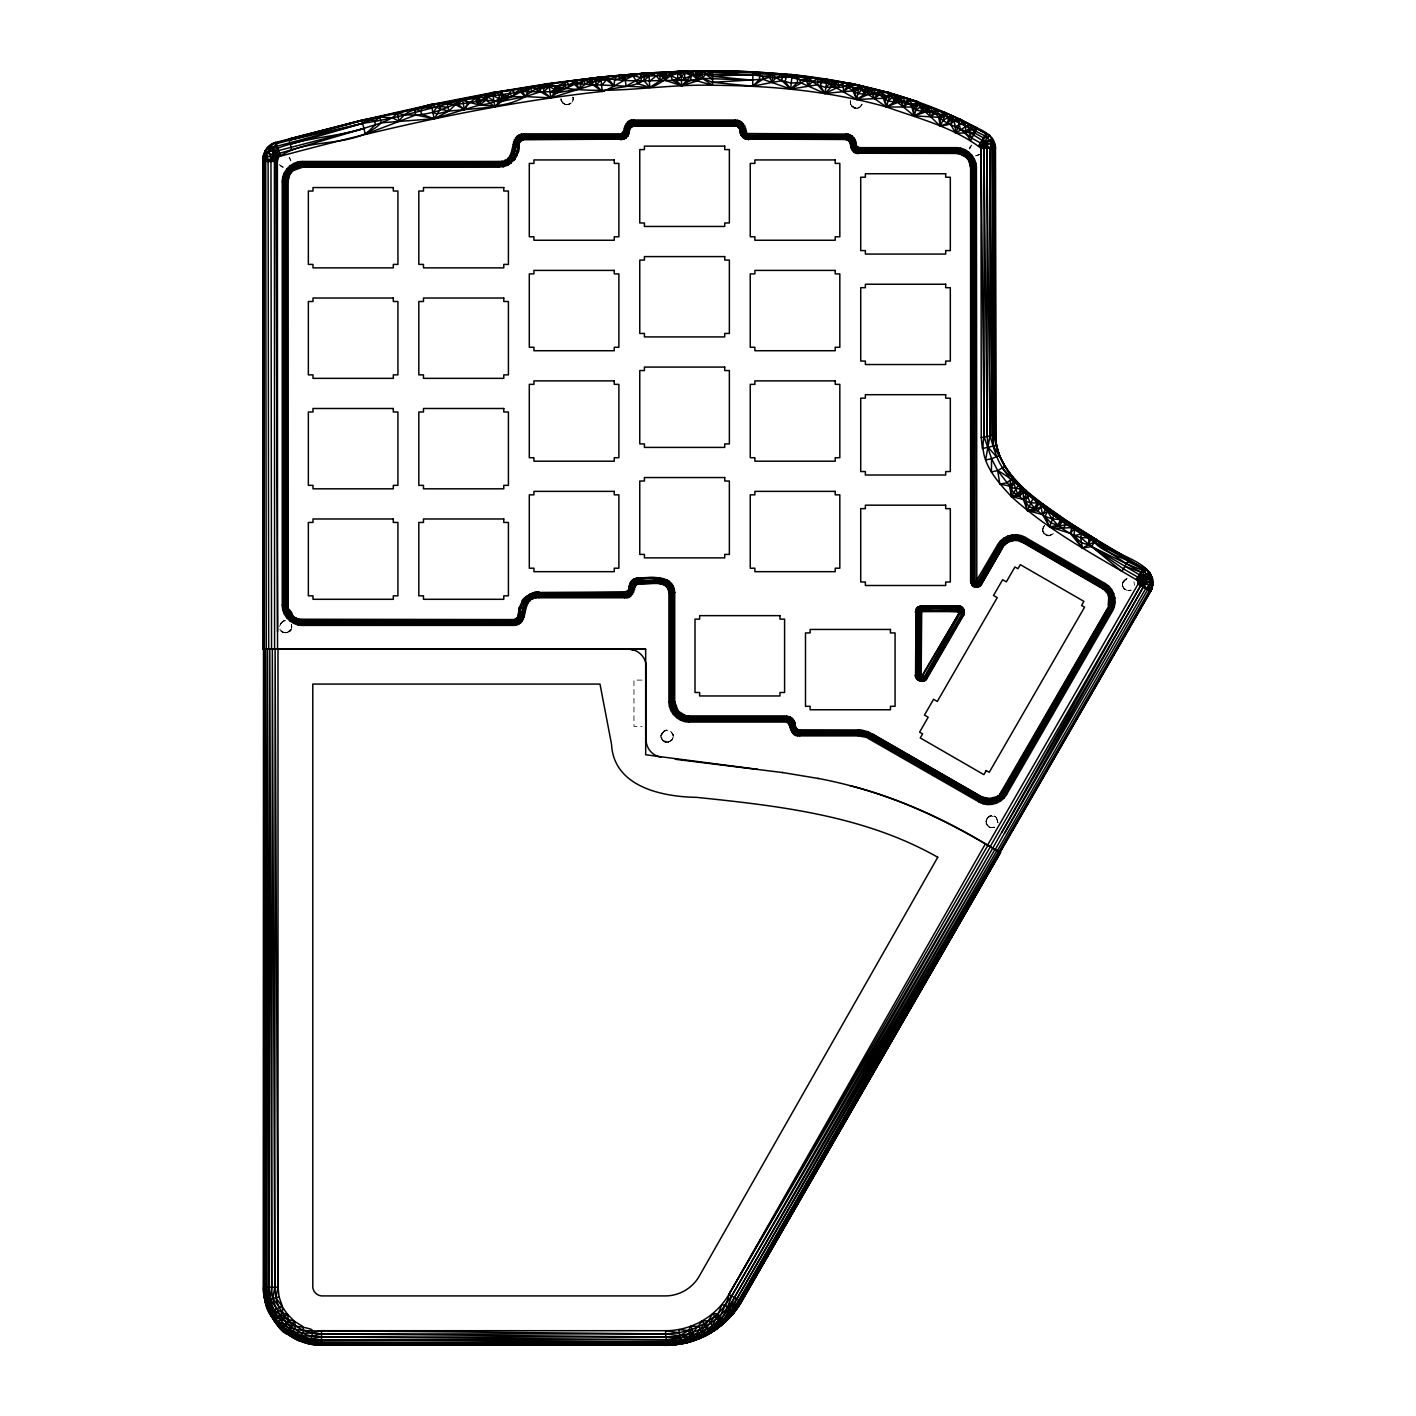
<?xml version="1.0" encoding="UTF-8"?>
<svg xmlns="http://www.w3.org/2000/svg" width="1416" height="1416" viewBox="0 0 1416 1416"><rect width="100%" height="100%" fill="white"/><g stroke="black" fill="none" stroke-linecap="round" stroke-linejoin="round"><path stroke-width="0.75" stroke-dasharray="5 3.75" d="M673.184 735.559L670.688 731.24C678.583 736.692 666.777 747.471 661.962 739.435C656.493 731.47 671.166 728.249 670.741 731.275M850.644 104.519L850.379 100.961L851.459 105.988L856.167 108.395L860.043 107.138L862.149 104.111L857.636 108.253M986.863 825.015L990.421 827.652L994.652 827.263L989.943 827.493L986.279 823.793L986.81 818.59L990.669 815.811L996.422 817.545L997.961 823.156M1042.636 529.92L1044.442 525.46L1042.672 529.071L1043.362 532.699L1048.424 535.885L1053.38 533.744L1050.035 535.761M1122.446 584.755C1121.755 580.454 1132.765 573.462 1122.676 582.932C1121.047 587.675 1126.57 592.454 1131.03 590.207L1126.888 590.507L1124.074 588.773M661.024 736.302L664.069 730.904M850.22 102.43L850.467 100.607M985.925 821.882L987.766 817.404M280.014 628.987C278.917 633.341 294.953 635.324 291.342 624.474L291.661 625.518M561.356 100.855L560.948 98.766C560.789 107.297 575.073 105.775 573.002 97.403M564.966 104.377L565.816 104.625L562.577 102.784C566.453 107.439 574.719 103.032 572.967 97.191L573.108 98.023M668.44 742.143L672.547 738.975L673.043 734.745M998.05 822.643L996.422 817.545L997.997 820.519M279.607 626.421L281.412 622.438L285.182 620.704C281.819 619.358 278.421 628.421 280.226 624.084M661.042 735.842L661.661 733.488M985.943 821.422L986.563 819.067M1042.654 529.46L1043.273 527.106M1122.446 584.277L1123.065 581.941M291.767 627.447C291.377 634.315 280.545 634.545 279.695 627.872M566.719 104.731L570.772 103.474L573.108 99.315M661.962 739.435C664.67 744.214 672.848 742.48 673.184 736.869M1134.605 585.304L1133.95 581.834M291.731 627.66L291.767 626.155M969.482 149.052L971.695 145.034L969.588 148.432L970.066 147.069M287.006 632.722L291.519 628.58M861.831 104.908L858.963 107.811L856.167 108.395L851.175 105.563M1043.167 527.318L1044.477 525.442M1122.976 582.153L1124.286 580.259M280.138 624.297L283.448 621.111M969.96 147.282L971.252 145.423M661.555 733.7L664.865 730.514M986.456 819.28L988.97 816.483M1053.486 533.62L1048.583 535.903L1043.574 533.053M1124.251 580.295L1125.49 579.356M987.731 817.421L989.766 816.094M975.376 155.866L979.27 154.574L975.235 155.866M979.253 154.592L976.845 155.725M1125.136 579.569L1126.286 578.967M663.715 731.134L666.6 730.107M988.616 816.696L990.669 815.811M994.758 827.21L990.368 827.634L987.554 825.9L988.97 827.05M1131.172 590.136L1128.216 590.72M283.235 621.199L285.448 620.686M664.67 730.603L666.883 730.09M1126.074 579.055L1127.136 578.702M989.572 816.182L991.501 815.687M857.76 108.236L854.237 108.041M287.129 632.704L282.97 632.226L280.333 629.66M1050.176 535.726L1044.265 533.938L1045.681 535.089M668.564 742.108L662.653 740.32L664.069 741.471M990.616 815.828L991.766 815.669M642.067 680.105L633.961 680.105L633.961 726.496L642.067 726.496M566.736 104.731L564.311 104.094M285.395 632.864L282.97 632.226M283.324 167.194C277.642 164.486 282.173 166.345 282.474 166.964M1046.654 535.531L1047.504 535.779L1045.999 535.248M1127.313 590.596L1123.384 587.888M989.943 827.493L990.793 827.74L989.288 827.21M665.042 741.913L665.892 742.161L664.405 741.63M853.6 107.758L856.007 108.395L851.848 106.448L853.282 107.581M281.837 166.681L282.952 167.106L280.085 165.371M994.138 816.041L996.528 817.651M994.28 816.094L995.625 816.855M282.651 632.049L281.218 630.917L282.12 631.713M563.993 103.917L561.886 101.899M852.733 107.244L850.326 103.403M563.462 103.58L561.037 99.74M1045.15 534.735L1042.742 530.894M988.439 826.696L986.032 822.855L986.332 823.97M663.538 741.117L661.13 737.276L661.449 738.391M280.297 165.583L279.394 164.486M671.75 732.214L673.096 734.939M1124.286 589.003L1122.534 585.658L1122.782 586.649M289.678 157.919L289.183 157.264C293.838 167.548 287.483 152.521 290.528 159.973M1043.043 532.009L1042.725 530.823"/><path stroke-width="1.5" d="M277.571 649.112L263.429 649.13L263.057 159.229L265.093 151.016L270.828 144.715L275.925 142.397L361.823 120.254L430.924 104.589L522.982 91.562L554.877 91.81L562.648 87.898C612.562 95.102 662.369 83.863 712.549 85.296C771.083 85.544 829.935 91.067 886.451 106.961C917.94 118.218 954.809 127.688 980.987 148.308L984.173 437.013C978.173 460.253 996.775 480.909 1011.467 496.662C1048.477 530.504 1093.17 554.222 1136.074 579.587C1137.862 580.224 1139.137 582.365 1138.075 584.118L987.501 845.281M995.395 148.308L995.2 145.211L995.395 434.889L996.457 445.279L982.368 448.589L981.235 437.579L980.987 148.308L995.483 148.308L993.997 142.219L989.395 135.582L960.845 119.67L956.561 118.59L950.561 124.166L940.348 126.201L930.542 116.643L929.48 112.289L924.117 108.005L918.046 105.227L902.027 102.572L889.567 96.093L872.769 94.288C850.538 84.128 824.696 83.65 800.536 79.915L792.075 74.995C647.165 60.162 502.822 88.624 362.054 120.572L276.368 143.742L273.323 143.335L275.943 142.485L271.022 145.016L263.907 161.424L263.429 649.13L263.057 159.229C263.075 151.565 268.509 144.379 275.925 142.397L280.527 156.149C386.232 127.812 493.317 103.279 602.278 91.456C617.411 85.703 637.182 88.766 649.059 76.11C658.546 75.066 668.6 77.438 677.485 73.243C715.186 68.534 753.701 71.809 791.509 74.57C855.884 81.243 920.064 97.173 977.27 128.077C985.766 131.67 995.749 137.812 995.483 148.308L996.103 445.385L999.13 455.686L1004.67 466.537L1023.325 492.308L1042.902 504.273L1091.382 537.832L1129.154 558.984L1121.95 571.462L1080.673 537.602C1067.027 533.443 1053.486 524.327 1047.592 510.875C1030.299 498.414 1017.042 480.856 997.678 470.643L991.625 458.731L984.173 437.013L983.978 148.308L986.439 145.158L994.333 142.096M264.65 1298.72L263.5 1287.197L263.748 649.271L263.872 1287.197C262.456 1318.243 290.669 1345.837 321.485 1345.2L666.122 1345.2C696.601 1345.288 726.373 1328.208 741.471 1301.658L1000.493 852.52L741.471 1301.658C730.479 1320.42 712.496 1334.792 691.769 1341.324C684.99 1344.828 642.51 1346.935 680.476 1343.961C702.318 1340.209 722.496 1327.925 735.683 1310.119C719.452 1331.801 692.973 1345.112 665.892 1345.2C669.06 1346.758 663.821 1333.129 666.122 1330.704C691.574 1330.651 716.142 1316.455 728.921 1294.419L990.403 846.75L731.7 1296.029C721.877 1307.039 720.231 1322.562 708.92 1332.279C697.061 1342.156 680.972 1344.014 666.122 1344.828L321.485 1345.2C290.669 1344.846 262.845 1318.544 263.5 1287.197L263.5 649.271M264.491 649.271L263.872 1287.197C259.216 1296.1 286.669 1355.696 295.537 1326.049L294.369 1321.216L287.483 1314.313L275.943 1297.605L274.775 1287.197L272.35 649.271L271.713 1287.197C271.217 1313.942 294.776 1337.447 321.485 1336.987L666.122 1339.731C695.628 1344.474 724.125 1324.615 738.727 1300.083L998.51 851.37L740.232 1300.95C732.798 1316.579 719.346 1328.987 703.717 1336.244M981.235 437.579L995.483 434.871C996.563 475.882 1037.609 499.919 1066.974 521.123L1074.832 528.133L1073.93 535.673L1082.408 548.063L1091.63 546.594L1096.002 539.354L1067.735 521.619L1062.973 519.778L1057.947 525.301L1050.76 522.858C1042.742 512.557 1027.804 507.618 1027.29 492.379L1023.325 492.308L1023.343 499.37L1027.414 510.61L1035.521 509.282L1040.937 506.804L1042.601 514.574L1049.592 526.911L1070.23 533.319L1082.408 548.063L1088.568 544.753L1089.116 537.053L1096.002 539.354L1129.154 558.984M712.549 85.296L702.336 78.34L702.088 71.809L712.549 70.8L712.549 85.296L697.221 80.907L700.424 73.26L702.088 71.809L712.549 76.411L758.197 73.809L772.87 74.375L775.826 77.791L781.986 80.712L791.243 83.048L800.235 82.553L824.891 93.491L836.803 87.845L842.927 82.659L848.45 84.358L848.591 87.633L852.892 90.943L858.043 93.58L868.309 94.412L886.451 106.961L897.779 102.465L898.558 99.916L903.744 97.828L931.374 107.634L935.994 110.147L935.587 113.422C944.224 126.254 964.261 125.387 970.403 140.857L977.27 128.077L943.888 111.953L935.994 110.147L933.516 112.731L922.382 111.351L917.196 101.545L908.63 100.076L902.027 102.572L888.115 101.156L879.478 94.748L879.513 91.474L874.327 89.491L858.592 85.048L827.103 79.526L796.394 76.889L772.623 77.685L753.17 74.942L712.549 72.216L705.664 74.252L691.751 74.924L680.937 72.358L648.882 73.296L626.102 86.181L576.79 83.898L549.231 86.677L540.115 89.137L530.327 87.668L491.848 92.695L548.134 83.615L599.924 77.119L647.82 72.995L680.777 71.349L753.011 71.738L762.941 76.623C789.42 70.924 816.625 78.836 842.927 82.659C855.53 82.57 866.521 88.376 877.177 94.288L879.513 91.474L888.841 92.571L917.196 101.545L933.516 112.731L944.861 115.847L984.722 135.741L989.766 140.255L994.067 148.308L995.129 434.942L996.103 445.385L994.085 435.137L992.28 148.308L991.342 143.246L985.465 143.281L980.332 146.485L980.421 142.857L986.368 133.016M277.554 649.201L277.377 161.406L279.571 153.317L276.916 150.999L269.412 150.255L267.96 152.45L274.421 160.964L274.58 649.112M995.395 434.889L996.457 445.279L999.448 455.545L991.625 458.731L991.395 471.917L997.678 470.643L1004.988 466.342L1018.192 485.157L1062.973 519.778L1096.002 539.354L1066.974 521.123M698.778 75.756L702.212 74.393L696.814 71.703L696.991 74.641L702.336 78.34L712.549 82.305L762.781 79.278L790.641 89.066L797.243 82.694L797.633 79.19L796.394 76.889L791.491 74.57L782.287 74.871L781.986 80.712L790.641 89.066L817.563 84.801L825.847 87.527L834.095 86.642L856.751 99.474L883.336 98.27L890.345 93.368L917.196 101.545M271.536 649.112L270.969 161.424L272.668 154.804L272.598 147.37L362.726 123.334C413.242 116.112 461.014 97.155 511.424 89.934L515.212 93.031L520.769 88.553L527.814 91.421L530.327 87.668L548.134 83.615L558.311 88.27L562.648 87.898L566.205 81.739L599.924 77.119C631.766 84.199 664.865 78.623 697.221 80.907L702.336 78.34L705.664 74.252L712.549 71.154L753.312 72.11L758.197 73.809L759.702 76.039L759.507 79.562L752.639 86.234L712.549 82.305M745.754 130.467L739.966 130.467L740.816 134.715L743.241 137.741L747.4 133.547L848.113 134.095L852.308 136.113L855.193 139.742L856.521 146.007L859.123 147.653L859.123 153.441C848.68 154.609 853.706 140.644 845.795 139.494L746.02 139.069C748.161 132.272 744.745 120.13 735.311 120.024L634.12 120.024C623.907 118.572 626.598 131.051 620.792 133.847L523.655 133.847C506.716 134.856 518.486 162.982 498.715 161.459L302.546 161.459C291.696 161.336 282.12 170.893 282.244 181.761L282.244 605.092C282.12 615.96 291.696 625.518 302.546 625.394L514.079 625.394C531.018 624.385 519.247 596.26 539.018 597.782L624.562 597.782C634.757 599.251 632.067 586.755 637.89 583.976C646.74 585.64 667.308 578.029 668.918 592.667L668.918 701.77C668.795 712.62 678.352 722.178 689.203 722.054L786.5 722.054C792.323 724.85 789.632 737.329 799.828 735.878L858.273 735.878L866.203 737.276L978.898 801.899C988.226 807.439 1001.307 803.934 1006.617 794.465L1112.427 611.128C1117.967 601.782 1114.463 588.72 1104.993 583.41L1025.308 537.407C1015.962 531.885 1002.9 535.39 997.572 544.841L975.182 582.843L974.473 585.799L975.571 587.268L979.536 586.401L981.43 584.436L1002.599 547.744L997.572 544.841M674.565 701.77C674.459 709.575 681.432 716.62 689.203 716.266L786.5 716.266L789.137 716.832L787.756 722.355C795.173 711.009 792.871 728.408 798.766 730.09L797.509 735.612M859.123 147.653L956.101 147.653C966.969 147.529 976.527 157.088 976.403 167.955L976.81 583.268L974.969 586.861L972.013 585.321L973.889 581.534L973.889 167.955C973.996 158.433 965.623 150.061 956.101 150.167L859.123 150.167C850.857 149.494 855.724 135.476 845.795 136.361L748.657 136.361C740.373 135.688 745.259 121.67 735.311 122.555L634.12 122.555C624.19 121.67 629.058 135.688 620.792 136.361L523.655 136.361C508.964 139.228 520.115 166.256 498.715 163.973L302.546 163.973C293.041 163.867 284.651 172.239 284.775 181.761L284.775 605.092C284.651 614.615 293.041 622.987 302.546 622.881L514.079 622.881C528.77 620.013 517.619 592.968 539.018 595.269L624.562 595.269C632.545 595.676 631.288 586.684 634.704 582.489C645.643 580.808 669.68 575.71 671.432 592.667L671.432 701.77C671.326 711.275 679.698 719.647 689.203 719.54L786.5 719.54C794.783 720.213 789.898 734.231 799.828 733.346L858.273 733.346L867.052 734.904L980.155 799.721C988.333 804.571 999.785 801.509 1004.44 793.208L1110.25 609.871C1115.1 601.694 1112.02 590.242 1103.737 585.587L1024.034 539.602C1015.856 534.752 1004.404 537.815 999.749 546.116L978.58 582.79L978.297 587.003L974.243 586.914L971.181 583.303L971.181 167.955C971.27 159.884 964.172 152.786 956.101 152.875L859.123 152.875C849.016 153.884 854.149 139.759 845.795 139.069L748.657 139.069C738.55 140.078 743.665 125.953 735.311 125.263L634.12 125.263C625.784 125.953 630.899 140.078 620.792 139.069L522.486 139.193L518.946 142.025L517.937 151.353L514.132 159.265L507.264 164.734L498.715 166.681L302.546 166.681C294.493 166.592 287.377 173.69 287.483 181.761L287.483 605.092C287.377 613.163 294.493 620.261 302.546 620.173L514.079 620.173L518.769 617.217L519.796 607.889L523.601 599.977L530.451 594.508L534.629 593.038L624.562 592.561C631.731 592.437 628.261 583.091 633.111 580.295C645.82 576.79 672.6 573.445 674.14 592.667L674.14 701.77C674.051 709.823 681.149 716.921 689.203 716.832L786.5 716.832C796.606 715.823 791.491 729.948 799.828 730.638L858.273 730.638L867.99 732.355L981.5 797.367C988.439 801.491 998.138 798.889 1002.086 791.845L1107.896 608.526C1112.003 601.588 1109.401 591.888 1102.374 587.923L1022.688 541.939C1015.75 537.832 1006.05 540.434 1002.103 547.461L979.536 586.401L975.571 587.268L973.04 586.259L970.757 581.534L970.757 167.955C970.827 160.203 963.96 153.052 956.101 153.441L857.193 153.229L857.866 147.37L853.706 151.547M753.011 71.738L752.639 86.234L772.269 82.393L775.826 77.791L782.287 74.871L800.536 79.915L809.669 78.092L812.147 81.632L817.563 84.801L824.891 93.491L843.6 91.633L842.927 82.659M998.793 851.777L1149.403 590.649C1155.845 560.683 1107.578 559.055 1094.356 542.098L1065.965 524.292L1047.592 510.875L1042.601 514.574L1027.414 510.61L1025.255 501.016C1016.299 496.237 1014.741 486.803 1013.095 477.829C998.156 468.714 995.023 451.226 989.961 435.916L986.881 146.733L985.465 143.281L981.996 140.255L968.756 132.024L960.402 129.387L958.207 119.44L960.845 119.67L965.199 122.785L965.818 131.599L965.128 132.945L955.605 133.246L950.561 124.166L953.233 116.926L960.845 119.67L963.393 121.953L955.322 126.927L955.605 133.246L968.792 124.466L968.756 132.024L971.818 138.219L980.421 142.857L989.766 140.255L993.997 142.219L993.377 446.129L999.13 455.686M745.489 128.148C739.825 132.768 739.931 125.865 735.311 125.688L634.12 125.688L629.819 128.396L627.589 136.361L629.483 130.467L623.677 130.467M627.536 591.074L628.863 589.41C629.253 584.808 630.545 579.374 635.961 578.383C648.457 577.48 673.839 573.462 674.706 592.667L674.706 701.77C674.547 709.575 681.468 716.284 689.203 716.408L786.5 716.408L791.916 718.16M963.553 615.358L958.03 611.588L958.03 605.783C962.827 605.623 965.889 611.323 963.553 615.358L927.144 678.14C924.524 683.893 915.002 681.255 915.373 675.025L922.17 675.432L959.871 611.836L958.03 610.296L920.241 611.075L919.869 675.025L921.869 676.901L959.871 611.836M277.377 161.406L263.057 161.424L263.553 155.034L277.571 158.787L270.969 161.424M817.563 84.801L818.076 78.977L826.218 79.031L838.945 85.509L837.706 81.562L834.537 84.146L834.095 86.642L831.918 83.526L835.635 82.995L830.183 83.119L825.847 87.527M922.347 681.379L921.94 675.574L923.834 681.061L918.276 680.211L915.55 676.529L915.993 609.393L917.763 607.181L921.745 605.783L959.499 605.96L963.145 608.349L964.402 612.544L963.429 615.287L963.889 609.641L960.898 606.473L958.03 605.924M1000.015 852.485L1150.642 591.357L1152.748 585.392L1152.394 578.294L1149.332 572.046L1144.252 567.604L1149.031 572.241L1152.04 578.383L1152.394 585.339L1150.553 591.322L999.696 852.308C952.826 823.953 903.355 799.102 850.007 785.632M1138.075 584.118L1150.642 591.357C1164.324 560.683 1106.781 555.107 1095.524 539.071M752.639 86.234L762.781 79.278L762.941 76.623M995.165 849.688L1143.969 585.711L1144.234 580.542L1141.349 575.87L1091.63 546.594L1123.437 568.878L1137.756 577.109L1146.783 573.993L1150.801 575.073M976.952 587.304L975.73 582.135L971.181 581.534M945.994 113.245L940.348 126.201L940.029 118.395L944.861 115.847L944.72 113.121L939.675 114.838L938.649 117.28L940.348 126.201L947.977 122.997L948.171 117.546L945.994 113.245L931.374 107.634L922.382 111.351L916.276 110.2L908.399 103.35L908.63 100.076L912.718 104.536L911.851 107.05L914.24 115.882L938.649 117.28L945.994 113.245L960.845 119.67L965.004 126.059M781.986 80.712L772.269 82.393L772.87 74.375L769.401 77.314L762.781 79.278M987.518 804.553C984.704 794.305 999.678 800.766 1001.59 791.562L1006.617 794.465M1016.228 540.54L1016.67 534.752M1082.408 548.063L1080.673 537.602L1081.842 531.46C1072.16 523.778 1060.372 531.124 1049.592 526.911L1045.114 516.415L1048.141 510.132L1042.424 503.919M790.641 89.066L792.075 74.995L786.96 75.172L785.084 81.473L790.641 89.066L809.669 78.092L808.642 86.075L806.359 80.889M921.745 605.783L921.161 675.025L915.851 677.025L920.135 681.043L925.197 680.388L927.144 678.14M974.403 159.141L969.163 161.654L970.597 167.955L970.597 581.534L976.403 581.534L976.633 584.932L978.509 586.631L981.306 584.365L1002.475 547.673C1006.546 541.054 1015.644 538.204 1022.476 542.31L1102.091 588.437C1115.56 592.72 1102.445 608.314 1112.427 611.128M522.982 91.562L530.327 87.668L548.824 83.88L562.648 87.898L550.842 97.881L540.523 91.757L525.513 96.589L520.398 92.04L520.769 88.553L525.513 96.589L550.842 97.881L592.915 84.889L602.278 91.456C619.695 85.863 637.058 66.393 656.298 75.898L660.245 80.73L649.785 87.403L626.102 86.181L624.651 75.508L648.386 73.721L656.298 75.898L659.661 72.889L665.626 80.447L681.769 85.827L697.221 80.907M625.589 80.305L616.774 76.075L609.11 79.739L601.092 80.216L598.525 78.163L599.924 77.119L591.994 79.137L579.055 89.013L574.418 84.252L574.772 80.8L600.419 77.845L606.455 79.88L613.96 85.739L614.65 79.845L616.774 76.075L647.82 72.995L646.616 73.951L649.059 76.11L649.785 87.403C665.308 83.969 677.999 62.693 695.256 74.729L697.203 79.402L702.336 78.34L752.923 80.216L712.549 76.411M523.655 139.494L519.336 142.202L518.504 151.477L514.574 159.619L507.512 165.247L503.229 166.752L302.546 167.106C294.723 167.017 287.802 173.885 288.05 181.761L282.244 181.761M518.858 146.963L518.362 151.441L514.468 159.53M515.495 137.777L520.026 141.388L518.999 144.273L513.212 144.273M287.908 605.092C287.82 612.933 294.723 619.836 302.546 619.748L514.079 619.748L518.256 616.969L519.23 607.765L523.141 599.623L530.204 593.994L534.505 592.49L624.562 591.976L627.447 590.968L631.058 595.499M634.987 586.861L629.2 586.861L631.094 581.445M273.376 143.317L267.589 147.494L265.429 151.176L266.651 155.813L265.695 161.424L266.261 649.112M800.235 82.553L800.536 79.915M277.005 161.406L263.057 159.229L263.907 155.123L264.456 159.442L263.146 161.424L265.429 151.176L273.465 143.653L361.823 120.254L397.383 113.386L430.924 104.589L439.031 103.58L455.527 104.607L486.095 100.129L498.963 101.81L525.513 96.589C526.079 93.598 551.302 79.756 546.523 84.73L557.249 91.261L556.736 92.837L554.559 93.013L549.974 91.898L558.311 88.27L557.975 85.792L566.205 81.739L569.621 85.013L574.772 80.8L581.25 83.987L579.055 89.013L556.736 92.837L554.877 91.81L555.054 86.093L546.523 84.73M1152.04 578.383L1148.287 576.383L1142.641 577.232L1137.26 580.312L1137.756 577.109M976.775 587.038L977.518 582.171L998.687 545.496C1003.678 536.629 1015.909 533.354 1024.653 538.54L1104.338 584.525C1113.206 589.499 1116.498 601.747 1111.312 610.491L1005.502 793.827C1000.528 802.677 988.28 805.97 979.536 800.783L866.645 736.055L858.273 734.585L799.828 734.585C789.703 735.789 793.526 722.514 786.5 720.762L689.203 720.762C679.043 720.886 670.087 711.929 670.21 701.77L670.21 592.667C668.883 577.091 647.413 583.728 637.89 582.684C630.863 584.419 634.687 597.694 624.562 596.49L539.018 596.49C518.805 594.455 529.726 622.031 514.079 624.102L302.546 624.102C292.386 624.226 283.43 615.27 283.536 605.092L283.536 181.761C283.43 171.584 292.386 162.628 302.546 162.751L498.715 162.751C518.929 164.787 507.99 137.193 523.655 135.139L620.792 135.139C627.819 133.387 623.996 120.112 634.12 121.316L735.311 121.316C745.453 120.112 741.612 133.387 748.657 135.139L845.795 135.139C855.919 133.918 852.096 147.211 859.123 148.946L956.101 148.946C966.278 148.822 975.235 157.778 975.111 167.955L975.111 581.534L973.04 586.259M620.792 133.847L620.792 139.635C625.323 139.635 629.483 135.529 629.341 130.945M629.341 586.861C630.793 572.276 651.449 580.064 660.21 578.312M824.891 93.491L827.103 79.526L831.351 86.907L824.891 93.491L820.342 85.686L822.254 79.473L826.218 79.031L822.254 79.473M917.763 607.181L921.745 605.924L916.701 608.508L915.515 612.172L916.754 608.19M1137.26 580.312L1146.889 569.48L1144.199 567.674L1136.074 579.587M263.057 161.424L263.411 159.282M831.918 83.526L831.351 86.907L836.803 87.845L843.759 86.677L848.45 84.358L858.592 85.048L864.91 94.111L856.751 99.474L852.892 90.943L853.423 88.341L848.45 84.358L843.6 91.633L852.892 90.943L859.778 85.668L888.841 92.571L906.24 102.784L908.63 100.076M862.291 736.214L863.282 730.656L858.273 730.072L798.801 729.948M579.055 89.013L576.79 83.898L583.622 80.358L592.631 82.252L599.835 77.137L647.731 72.995L644.404 74.252L644.032 80.73L649.785 87.403L637.802 83.703L632.846 75.455L614.65 79.845M527.814 91.421L525.513 96.589C505.193 107.775 483.281 108.678 462.501 99.633C443.527 111.103 419.632 118.448 397.383 113.386C388.515 122.307 375.311 124.183 363.947 128.449L279.571 153.317L278.881 156.769L273.571 153.512L272.509 150.485L276.368 143.742M277.996 649.271L277.996 1287.197L275.943 1297.605C280.403 1318.455 300.245 1334.067 321.485 1333.925L666.122 1336.987C693.822 1337.129 720.638 1321.624 734.355 1297.569L995.023 849.388L736.745 1298.932C726.78 1312.49 720.691 1329.889 703.876 1336.58C691.822 1341.306 679.202 1345.342 666.122 1344.828M1035.521 509.282L1038.353 504.255L1034.423 508.45L1028.936 506.68L1025.255 501.016L1028.264 495.759L1023.343 499.37L1011.467 496.662L1009.59 486.095L1010.882 479.617L1002.227 467.97M856.751 99.474L854.609 91.81L855.352 88.358L848.45 84.358L859.07 85.916L856.751 99.474L868.309 94.412L872.769 94.288L879.513 91.474L889.425 93.527L892.505 97.173L894.558 102.005L886.451 106.961L883.336 98.27L884.044 95.704L879.513 91.474L885.885 95.81L884.947 99.209L886.451 106.961L911.851 107.05L917.922 102.607L914.24 115.882L897.779 102.465L896.169 98.571L899.319 96.288L903.408 106.855L908.399 103.35M918.046 680.229L921.533 675.574L920.135 681.043M298.033 624.881L299.325 619.235L514.079 619.589L514.079 625.394M737.648 120.289L736.355 125.953L634.12 125.829L634.12 120.024M662.157 584.188L663.431 578.525M684.689 721.558L685.981 715.894L689.203 716.266L689.203 722.054M846.856 139.618L848.113 134.095M965.146 156.61L959.34 153.813L960.632 148.167M554.877 91.81L550.842 97.881L543.673 91.792L543.974 85.261L548.134 83.615L543.673 86.075L539.443 86.04L540.523 91.757L535.372 89.243M858.043 93.58L862.397 89.385L867.495 89.509L868.928 91.828L868.309 94.412L866.38 90.606L869.53 88.164L874.504 98.501L879.478 94.748M994.846 145.264L994.067 148.308L992.05 145.777L989.873 148.308L989.961 435.916L985.607 459.935L991.625 458.731M1146.818 569.905L1128.481 560.134L1095.825 539.673L1149.226 571.922L1137.898 580.967L1138.446 582.489L1144.482 582.348L1149.58 584.896L1148.925 587.481L997.253 850.892M525.513 96.589L502.945 96.872L490.538 103.457L479.263 105.138L464.43 109.528L455.527 104.607L448.801 111.085L440.323 109.05L430.8 104.625L491.989 92.677L497.105 92.624L499.352 94.854L498.963 101.81L494.98 106.873L448.801 111.085L437.243 113.846L432.96 112.802L439.031 103.58L440.323 109.05L434.199 118.714L381.24 122.82C354.124 149.494 309.98 136.095 279.518 156.433M696.991 74.641L697.203 79.402C690.813 72.393 681.202 69.614 672.122 72.552L670.6 75.632L672.706 80.429L681.769 85.827L690.247 80.358L691.751 74.924L689.804 71.951M1151.845 588.79L1152.482 578.631L1146.925 569.515M886.451 106.961L889.567 96.093L888.841 92.571L874.327 89.491L868.928 91.828M1074.337 528.911L1070.23 533.319L1072.408 525.955L1065.965 524.292L1059.646 526.416L1049.592 526.911L1054.566 513.583L1032.99 498.503L1013.36 477.617C1005.519 468.112 998.9 457.368 996.422 445.155M991.342 143.246L989.873 148.308L992.333 435.473L993.377 446.129M263.358 155.972L265.96 149.583L270.899 144.662M672.122 72.552L667.042 75.668L665.626 80.447L664.989 72.765L680.777 71.349L681.769 85.827L691.751 74.924L681.468 80.5L670.6 75.632M962.119 607.287L958.296 611.641L960.154 606.313M1021.131 535.602L1019.432 541.142L1022.405 542.434L1025.308 537.407M983.058 803.722L984.775 798.182L987.961 798.783M511.424 89.934L507.689 96.27L501.866 99.934L492.998 95.739L484.75 94.5L486.095 100.129L494.98 106.873L501.335 101.527L502.945 96.872L501.901 91.704C487.918 93.385 472.059 96.04 464.43 109.528L434.199 118.714L415.755 114.997L365.363 134.308L361.823 120.254L288.811 138.945L291.784 150.061M916.276 110.2L920.772 106.448L925.285 107.014L926.365 109.492L925.409 111.97L914.24 115.882L913.338 108.094L914.506 104.749M625.96 123.953L630.492 127.582L629.607 129.44L623.943 128.148M557.249 91.261L558.311 88.27M1090.532 539.231L1089.116 537.053L1081.612 533.956L1073.93 535.673L1081.505 542.788L1088.568 544.753L1091.382 537.832L1094.356 542.098L1126.393 563.763L1141.084 572.241L1144.907 571.993L1143.455 568.772L1127.596 561.674M268.686 649.112L268.102 161.424L271.766 157.105L277.872 157.831L265.093 151.016L271.022 145.016M866.203 737.276L868.185 731.824L863.3 730.514L858.273 730.214L858.273 735.878M951.463 119.28L947.977 122.997L950.826 115.669L942.755 120.679M1042.902 504.273L1037.716 510.964L1027.414 510.61L1032.99 498.503M1065.965 524.292L1062.973 519.778L1060.655 518.858L1057.947 525.301L1049.592 526.911M959.552 123.758L955.605 133.246M1000.493 852.52L999.643 852.025L740.232 1300.95C725.24 1326.615 696.017 1344.775 666.122 1343.766L321.485 1343.766C294.457 1344.226 272.031 1323.517 264.615 1298.525C268.474 1317.199 281.731 1333.323 299.289 1340.775L303.608 1330.367L302.617 1326.385L294.369 1321.216L277.819 1316.384L272.102 1310.986L266.35 1299.782L264.934 1287.197L263.907 161.424M866.38 90.606L864.91 94.111L863.99 89.863L867.495 89.509M940.029 118.395L941.41 115.138M1059.646 526.416L1062.053 521.159L1054.566 513.583L1045.344 509.495L1042.601 514.574M1150.553 591.322L1151.934 588.56L999.696 852.308M896.169 98.571L894.558 102.005L893.974 97.722L897.302 97.527L898.558 99.916M620.792 135.139L621.429 133.759L623.429 139.069L522.61 139.759L521.318 134.095M637.89 582.684L637.253 584.047L635.253 578.737L637.89 578.312M293.749 623.394L296.263 618.155M739.842 121.068L737.329 126.289L739.506 128.449L741.86 136.361M846.821 139.759L847.812 140.096L850.326 134.874M663.98 584.826L666.511 579.604L669.166 581.445L673.149 586.436L674.565 592.667M680.406 720.054L682.919 714.832L685.981 715.894M962.402 154.893L964.915 149.654M795.296 734.833L797.827 729.612L796.199 728.32L791.668 731.948M1042.672 504.556L1037.096 502.999L1034.423 508.45L1027.414 510.61M1025.219 489.706L1019.697 496.113L1011.467 496.662L1018.192 485.157M477.688 97.509L479.263 105.138L480.962 100.589L477.688 97.509L475.865 101.085L479.263 105.138L486.095 100.129L488.095 96.996L487.6 95.12L492.502 92.96L494.98 106.873M920.701 676.582L921.303 675.414L919.975 675.627M695.256 74.729L696.814 71.703L699.575 74.234M914.24 115.882L922.382 111.351L924.117 108.005L927.285 105.881L944.72 113.121L935.994 110.147L929.48 112.289L927.285 105.881M464.43 109.528L468.289 102.324L462.501 99.633L458.111 104.306L464.43 109.528L462.501 99.633M447.385 104.094L448.801 111.085L434.199 118.714L421.508 114.236L420.764 110.784L422.835 107.368L430.924 104.589L427.526 106.041L431.862 107.651C419.773 107.581 405.719 109.74 399.17 121.227L392.321 117.811L379.86 117.156L361.823 120.254L371.01 119.121L374.691 121.227L375.506 124.679L365.363 134.308M747.365 134.927L748.02 133.759L748.657 135.139M857.83 148.733L858.485 147.583L859.123 148.946M787.792 720.974L787.137 722.142L786.5 720.762M715.133 1330.067L725.311 1321.96L717.629 1313.694L712.726 1313.729L701.504 1331.659L691.344 1339.961L680.972 1342.457L666.122 1343.766L321.485 1344.828L310.175 1344.085L299.449 1340.439L310.458 1342.669L666.122 1342.032C681.857 1346.067 696.123 1336.775 704 1323.765C714.956 1316.845 726.851 1308.154 728.921 1294.419L985.394 843.883C933.834 812.589 877.247 789.491 817.846 778.375M1004.528 833.458L1145.774 588.56L1148.925 587.481L1149.403 590.649L1152.394 585.339L1149.739 582.047L1144.234 580.542L1138.393 582.029L1151.12 574.914L1149.031 572.241M992.705 848.273L1140.677 585.605L1144.376 584.1L1152.748 585.392M990.085 846.768L1140.677 585.605L1143.969 585.711L1145.774 588.56L1149.58 584.896M741.152 1301.481L1000.28 852.397L741.471 1301.658L733.86 1312.189L741.152 1301.481L999.643 852.025L985.394 843.883M869.866 738.975L872.681 734.072L981.713 796.996L991.218 798.801L992.067 804.394M979.536 583.339L1000.705 546.665C1005.077 538.876 1015.821 535.991 1023.485 540.54L1103.188 586.543C1110.958 590.915 1113.843 601.641 1109.294 609.322L1003.484 792.659C999.112 800.429 988.386 803.315 980.704 798.766L867.442 733.877L858.273 732.249L799.828 732.249C790.34 732.638 795.721 718.284 786.5 718.443L689.203 718.443C680.282 718.549 672.423 710.69 672.529 701.77L672.529 592.667L671.308 587.321L667.892 583.038L660.21 580.348L635.873 580.666L632.616 583.038L629.89 591.587L624.562 594.154L539.018 594.154C516.398 592.578 527.726 618.155 514.079 621.783L302.546 621.783C293.625 621.889 285.767 614.013 285.873 605.092L285.873 181.761C285.767 172.841 293.625 164.964 302.546 165.07L498.715 165.07C521.336 166.663 509.99 141.069 523.655 137.458L620.792 137.458C630.014 137.618 624.633 123.263 634.12 123.652L735.311 123.652C744.798 123.263 739.435 137.618 748.657 137.458L845.795 137.458C855.282 137.069 849.919 151.423 859.123 151.264L956.101 151.264C965.039 151.158 972.898 159.017 972.792 167.955L972.792 581.534L975.518 584.826L979.536 583.339L980.049 585.675L973.889 581.534M978.898 801.899L981.784 796.872L984.775 798.182M1102.091 588.437L1104.993 583.41M987.908 845.317L728.921 1294.419L741.471 1301.658L725.665 1321.624L715.735 1329.659L692.849 1340.917L679.999 1344.05M1002.068 832.042L1143.314 587.127M746.197 134.325L746.851 133.21M856.662 148.131L857.317 147.016M788.305 722.691L788.96 721.576M704 1323.765L698.991 1326.42L690.92 1326.314L688.442 1330.562L679.804 1335.784L666.122 1333.925L321.485 1330.704C290.864 1332.031 260.969 1325.783 264.934 1287.197L265.801 649.271L266.668 1287.197C263.128 1316.703 293.342 1341.926 321.485 1342.032L666.122 1343.766M975.659 583.162L972.031 584.896L971.181 583.303L972.792 581.534M981.306 584.365L980.049 585.675M978.863 145.406L980.421 142.857L980.828 147.37L983.978 148.308L986.881 146.733L989.873 148.308L986.439 145.158L980.633 146.945L992.386 138.396M714.815 1316.19L702.495 1333.73L691.663 1340.987M1025.29 490.255L1020.883 489.104L1017.697 494.272L1011.467 496.662L1011.077 487.688L1014.635 482.803L1009.59 486.095L999.82 483.989L997.678 470.643L1011.077 487.688L1013.325 492.856L1017.697 494.272L1021.679 490.166L1018.352 494.892L1011.467 496.662M714.938 1329.766L708.779 1320.756L702.371 1320.969L690.158 1336.12L680.689 1340.757L666.122 1342.032L321.485 1339.731C303.484 1339.359 283.342 1336.244 273.27 1319.429M874.504 98.501L877.177 94.288M741.736 135.971L746.037 132.201L740.515 133.582L740.816 134.715L744.887 138.786L748.657 139.494L743.241 137.741M852.326 150.167L856.521 146.007L850.998 147.388L850.574 144.751L856.237 144.751M793.296 719.54L789.101 723.7L794.624 722.319L795.049 724.957C795.19 720.372 791.084 716.266 786.5 716.408M703.876 1336.58L698.991 1326.42L692.017 1329.358L689.344 1333.483L680.282 1338.492L666.122 1339.731L321.485 1339.731L310.794 1340.987L299.856 1339.447L289.484 1335.111L299.307 1340.775M581.25 83.987L583.622 80.358L599.924 77.119L596.154 78.57L595.835 85.066L602.278 91.456L600.809 77.402L616.774 76.075M704.619 1336.102C719.753 1328.226 732.869 1316.703 741.223 1301.693M1063.062 528.681L1067.735 521.619L1054.566 513.583M1023.343 499.37L1027.29 492.379L1025.538 489.989M959.234 610.739L958.49 611.818L963.429 609.057M272.509 150.485L275.5 151.76L278.102 157.459L272.668 154.804L276.916 150.999L363.947 128.449C332.53 138.007 297.696 137.777 267.96 152.45M903.408 106.855L906.24 102.784M965.818 131.599L971.411 126.059L977.27 128.077L971.411 126.059L968.756 132.024L965.128 132.945L971.818 138.219M999.767 794.27L1107.524 608.296M1045.344 509.495L1046.335 508.185L1040.937 506.804M980.332 146.485L989.642 135.317L971.411 126.059L974.615 133.016L983.465 137.812L987.518 137.706L985.642 134.219M925.409 111.97L930.542 116.643L933.516 112.731M808.642 86.075L812.147 81.632L818.076 78.977L826.661 82.323L824.838 79.526M289.891 620.969C296.882 617.588 289.271 604.721 282.757 609.623M738.214 126.838L741.825 122.307M852.308 136.113L848.68 140.644L847.812 140.096M965.234 156.503L968.756 152.078M665.644 585.87L669.255 581.339M676.547 717.629L680.176 713.098L677.875 710.797L673.343 714.425M294.369 1321.216L285.554 1332.261L289.271 1335.43M793.332 733.594L796.942 729.063M501.901 91.704L499.352 94.854L502.945 96.872M569.621 85.013L567.161 88.022L556.736 92.837M515.212 93.031L512.592 96.182L501.335 101.527L493.919 100.925L488.095 96.996L480.962 100.589L487.6 95.12M601.641 85.456L606.455 79.88L600.809 77.402L598.525 78.163M1009.59 486.095L1013.36 481.741L1013.095 477.829M1111.613 589.552L1106.816 592.808L1104.71 590.348L1108.639 586.1M663.591 77.225L659.891 75.809L661.591 74.57L665.272 75.703L660.245 80.73L659.661 72.889M1149.403 590.649L1151.597 588.437M290.262 144.361L362.726 123.334L366.036 119.971L361.823 120.254L372.178 119.617L379.86 117.156L381.24 122.82M539.018 597.782L539.018 591.976C532.947 590.737 512.999 602.703 525.955 605.977M280.492 1328.208L288.457 1320.243L287.483 1314.313L282.651 1313.163L276.633 1308.809L270.279 1298.897L268.952 1287.197L267.606 649.271L266.668 1287.197L268.031 1299.41L275.908 1317.659L292.369 1323.73M1142.641 577.232L1138.216 581.516L1143.597 578.79L1149.314 579.144L1152.571 581.87M637.802 83.703L641.324 80.411L640.563 74.641L647.82 72.995L644.192 75.03L640.563 74.641M595.835 85.066L601.092 80.216L597.587 78.323M543.673 91.792L549.231 86.677L548.824 83.88L566.205 81.739M888.115 101.156L892.505 97.173L897.302 97.527M648.882 73.296L649.059 76.11L641.147 77.774L632.846 75.455M978.58 582.79L976.81 583.268M1004.422 545.036L1006.9 542.894L1003.714 538.222M501.335 101.527L507.689 96.27L502.521 94.412M843.6 91.633L848.591 87.633M1013.36 477.617L1006.776 482.909L999.82 483.989M738.94 127.582L743.471 123.953M849.423 141.388L853.954 137.777M286.687 617.748L291.218 614.137M967.553 158.822L971.978 155.3M667.007 587.251L671.556 583.622M287.483 1314.313L276.439 1323.128C288.439 1333.483 306.67 1335.394 321.485 1330.704L666.122 1330.704L679.273 1332.775L692.017 1329.358M959.641 611.234L958.597 612.066L964.314 611.057M649.395 81.367L656.298 75.898M374.691 121.227L379.86 117.156M916.807 678.83L921.303 675.414M686.264 72.11L676.211 80.447L681.769 85.827M497.105 92.624L492.998 95.739L495.565 92.713L492.502 92.96M854.609 91.81L859.176 88.447M289.183 140.308L362.726 123.334L368.036 119.741M884.947 99.209L889.567 96.093M273.571 1319.216L282.651 1313.163L282.315 1306.083L279.094 1296.879L277.996 1287.197L275.111 649.271L274.775 1287.197L272.952 1298.277L279.394 1307.481M930.542 116.643L935.587 113.422M302.546 161.459L302.546 167.265L293.501 170.416L289.891 165.884M507.459 165.123L511.282 162.716M631.802 120.289L633.094 125.953L631.235 126.838L627.607 122.307M924.135 680.795L927.268 678.211L922.17 675.432L922.471 676.76M913.338 108.094L918.046 105.227M621.146 77.579L624.651 75.508M745.259 133.405L746.391 132.75M855.742 147.211L856.857 146.556M788.765 723.151L789.88 722.496M744.674 132.237L745.825 131.582L744.462 130.945M855.14 146.043L856.308 145.388L854.945 144.751M790.482 723.665L789.332 724.319L790.694 724.957M973.181 582.631L974.633 581.817M974.827 582.383L976.403 581.534L981.43 584.436M520.398 92.04L512.592 96.182L508.822 93.58M661.591 74.57L664.989 72.765L667.042 75.668M574.418 84.252L567.161 88.022L563.745 85.243M1018.352 494.892L1023.325 492.308M975.182 582.843L972.261 583.746L970.597 581.534M817.952 82.163L823.705 79.579L826.661 82.323M623.429 139.069L626.208 137.741L620.792 139.494M632.474 580.064L635.253 578.737M279.571 153.317L272.668 154.804M739.506 128.449L744.727 125.936M855.193 139.742L849.972 142.273L850.308 143.246L855.972 141.954M289.484 611.393L284.262 613.907M668.051 588.897L673.273 586.383M670.918 710.567L676.14 708.053L675.078 704.991L669.414 706.283M790.429 729.966L795.526 727.505L795.049 725.435M282.315 1306.083L269.571 1312.207C277.872 1328.739 297.714 1323.995 311.821 1329.606L312.387 1333.022L310.246 1343.731L321.485 1343.766M624.969 130.945L623.606 131.582L628.916 133.582M633.695 586.861L635.058 586.224L629.766 584.224M422.11 108.306L430.924 104.589L414.41 109.315L415.755 114.997M1088.568 544.753L1094.356 542.098L1128.481 560.134M267.181 148.503L274.669 146.22L277.695 147.724L276.492 154.84L278.315 157.247M949.817 118.413L953.233 116.926L955.322 126.927M980.934 584.135C978.244 587.003 972.562 586.879 971.783 582.295L971.872 167.955C971.96 159.512 964.544 152.078 956.101 152.185L859.123 152.185C849.317 152.893 854.698 138.556 845.795 138.379L748.657 138.379C738.851 139.087 744.214 124.75 735.311 124.573L634.12 124.573C625.217 124.75 630.598 139.087 620.792 138.379L522.327 138.52L518.327 141.724L517.265 151.193L513.583 158.822L506.963 164.114L498.715 165.991L302.546 165.991C294.121 165.902 286.687 173.318 286.793 181.761L286.793 605.092C286.687 613.535 294.121 620.951 302.546 620.863L514.079 620.863L519.406 617.518L520.469 608.048L524.132 600.402L530.752 595.127L534.788 593.711L624.562 593.251C632.032 593.322 629.023 583.994 633.518 580.861C645.785 577.781 671.857 574.029 673.45 592.667L673.45 701.77C673.343 710.195 680.777 717.629 689.203 717.523L786.5 717.523C796.305 716.815 790.942 731.152 799.828 731.329L858.273 731.329L867.743 733.01L981.164 797.969C988.421 802.27 998.563 799.544 1002.687 792.199L1108.498 608.862C1112.799 601.605 1110.073 591.463 1102.728 587.339L1023.025 541.337C1015.785 537.036 1005.625 539.761 1001.501 547.107L980.031 584.507L976.403 581.534M980.828 147.37L986.439 145.158M362.726 123.334L372.178 119.617M1113.737 593.57L1108.339 595.693L1109.188 598.826L1114.905 597.959M912.718 104.536L917.922 102.607M625.624 591.994L626.633 591.658L629.076 596.738M672.706 80.429L677.857 78.712L677.485 73.243L675.662 72.464M786.464 75.898L788.553 75.225L791.774 77.809L789.721 75.119L786.96 75.172M789.721 75.119L791.491 74.57M268.102 161.424L271.412 160.504M973.341 586.118L975.518 584.826L975.73 582.135M1144.234 580.542L1152.394 578.294M288.899 139.299L362.054 120.572M499.282 100.589L501.866 99.934M592.631 82.252L601.092 80.216L591.994 79.137L592.915 84.889L588.242 82.146M668.688 590.737L674.352 589.445M789.65 727.753L795.314 726.461M970.243 164.716L975.889 163.424M265.305 1300.03L279.094 1296.879M919.869 612.172L921.232 611.907L918.081 607.128M690.247 80.358L697.203 79.402M954.72 121.05L960.685 120.732M680.476 1343.961L666.122 1345.2M702.088 71.809L712.549 70.888M679.273 1332.775L666.122 1333.925L321.485 1333.925C307.962 1338.208 292.546 1335.571 280.74 1327.96M1152.925 581.852L1138.446 582.932L1144.376 584.1L1145.774 588.56M925.285 107.014L922.117 107.067L922.382 111.351M1020.883 489.104L1011.077 487.688M712.549 72.216L753.312 72.11M734.302 1312.225L715.576 1329.606M623.677 130.945L629.483 130.945M739.966 130.945L745.754 130.945M850.432 144.273L856.237 144.273M513.212 146.963L518.999 146.963M970.597 167.955L976.403 167.955M629.2 587.339L634.987 587.339M668.918 592.667L674.706 592.667M282.244 605.092L288.05 605.092L287.908 181.761L289.36 175.407L284.262 172.947M915.373 612.172L921.161 612.172M518.716 612.278L524.522 612.278M518.716 614.951L524.522 614.951M263.057 649.112L645.678 649.201L645.678 754.781L757.755 769.348M668.918 701.77L674.706 701.77L678.211 711.204L686.105 715.93M789.402 724.957L795.19 724.957M789.402 725.435L795.19 725.435M263.5 1287.197L277.996 1287.197M645.678 649.201L263.057 648.882L454.377 649.201M976.597 129.334L972.19 129.245L968.756 132.024L974.615 133.016M753.17 74.942L705.664 74.252L712.549 79.261M624.775 132.237L623.394 132.201L627.695 135.971M1037.096 502.999L1030.459 502.822L1025.255 501.016M633.908 585.569L635.271 585.605L630.97 581.834M1080.673 537.602L1088.639 537.832M921.745 610.296L958.03 611.588L921.621 611.606L919.816 606.243M1115.082 602.49L1109.294 602.065L1108.693 605.251L1114.233 606.968M439.792 106.554L448.022 107.244M628.739 649.289C638.032 649.165 646.262 657.396 646.139 666.67L646.139 739.931C646.05 748.268 652.652 755.949 660.9 757.118M1060.142 519.619L1051.929 518.84L1045.114 516.415M543.673 86.075L549.231 86.677L550.842 97.881M956.101 153.3L959.358 153.671M1144.376 584.1L1138.375 583.374L1140.677 585.605L1138.252 583.764M958.579 612.332L964.172 613.252M782.818 772.587L675.273 759.277M965.199 122.785L956.561 118.59M850.574 144.751C850.432 149.353 854.538 153.441 859.123 153.3M425.65 106.678L431.862 107.651M980.934 147.83L983.978 148.308L987.164 436.447L988.297 447.527L996.492 456.749M782.163 772.463L818.466 778.499M644.192 75.03L649.059 76.11M513.477 141.954L519.123 143.246M512.84 150.184L518.504 151.477M282.757 177.248L288.421 178.522M629.076 588.366L634.722 589.658M524.876 609.057L519.23 607.765L517.813 617.942L522.239 621.465M518.61 615.995L524.256 617.288M414.41 109.315L420.764 110.784M631.129 649.484L634.492 650.28M284.97 1316.331L280.103 1314.862L274.155 1309.995L268.031 1299.41L268.952 1287.197L269.819 649.271L271.713 1287.197L270.279 1298.897C274.704 1318.774 291.289 1334.81 311.237 1338.722L321.485 1336.987L666.122 1336.987C693.575 1341.996 725.134 1323.854 734.355 1297.569L992.811 848.131L731.7 1296.029C726.691 1309.641 721.24 1324.066 709.451 1333.217L702.371 1320.969M915.816 610.243L921.232 611.907L916.701 608.508M1124.959 566.241L1141.084 572.241L1141.349 575.87M1142.447 570.241L1126.393 563.763L1091.63 546.594M1060.655 518.858L1053.646 515.636L1048.141 510.132M868.185 731.824L981.784 796.872M545.514 84.942L549.231 86.677M624.721 125.936L629.943 128.449M514.238 139.742L519.46 142.273M511.778 153.247L516.999 155.76M628.739 589.357L633.961 591.87M518.256 616.969L523.477 619.482M854.096 151.671L856.485 152.893M743.63 137.865L746.02 139.069M789.137 716.832L791.526 718.036M623.058 132.75L624.173 133.405M634.51 584.401L635.625 585.056M539.443 86.04L543.16 88.288M677.485 73.243L686.742 80.093M625.819 137.865L622.049 133.547L622.084 134.927M632.864 579.94L636.634 584.259L636.598 582.879M1102.161 588.295L1104.799 590.242M1081.842 531.46L1089.116 537.053M510.043 156.008L514.574 159.619M286.687 169.106L291.218 172.717M628.173 590.224L632.722 593.853M523.141 599.623L527.672 603.234M1074.832 528.133L1081.612 533.956M1000.28 541.195L1004.528 545.142M999.661 794.181L1003.926 798.128M782.287 74.871L785.42 77.951M925.852 679.715L922.17 675.432M712.726 1313.729L721.824 1324.544L731.683 1310.437L736.745 1298.932L996.935 850.485L733.028 1311.517L725.063 1321.694L734.143 1312.42L725.328 1305.393L721.664 1304.773C716.868 1318.579 710.301 1333.447 695.752 1339.607L690.92 1326.314M609.11 79.739L613.96 85.739M517.141 136.113L520.752 140.644M507.742 158.291L511.371 162.822M526.363 596.401L529.973 600.933M517.07 618.704L520.592 623.111M935.994 110.147L939.675 114.838M859.778 85.668L862.397 89.385M920.648 610.65L921.391 611.712L921.161 610.385M997.2 796.305L1000.475 801.084M574.772 80.8L576.79 83.898M834.537 84.146L836.803 87.845M977.783 582.666L978.651 584.1M622.597 133.21L623.252 134.325M635.43 583.481L636.085 584.596M890.345 93.368L892.505 97.173M769.401 77.314L772.269 82.393M999.448 455.545L1004.988 466.342M850.998 147.388L852.22 149.777M793.42 719.93L794.624 722.319M629.589 121.068L632.102 126.289M519.123 134.874L521.637 140.096M504.999 160.026L507.512 165.247M530.204 593.994L532.717 599.216M516.097 619.128L518.61 624.367M293.749 163.477L296.263 168.699M266.651 155.813L268.598 160.061M530.327 87.668L532.062 91.491M919.002 102.572L920.772 106.448M583.622 80.358L585.144 84.234M1007.732 536.098L1009.803 541.372L1012.989 540.664L1012.121 534.929M994.386 797.951L996.457 803.208M691.769 1341.324L688.442 1330.562L678.707 1329.589L681.167 1343.518M921.533 675.574L921.869 676.901M970.757 581.534L971.181 583.303M625.589 591.853L626.881 597.517M501.937 161.088L503.229 166.752M534.505 592.49L535.797 598.136M515.105 619.482L516.398 625.129M298.033 161.973L299.325 167.619M397.383 113.386L399.17 121.227M874.327 89.491L875.088 93.049M431.278 104.89L434.199 118.714M958.03 610.296L958.296 611.641M915.515 675.025L915.851 677.025M740.108 130.945L740.515 133.582M903.744 97.828L904.311 101.439M983.465 137.812L984.014 141.635M931.374 107.634L931.763 111.298M684.565 72.995L684.884 78.482M277.554 631.784L275.908 161.176M992.28 148.308L992.333 435.473M987.023 148.308L987.164 436.447M995.112 148.308L995.129 434.942M956.101 147.653L956.101 153.441M845.795 133.847L845.795 139.635M799.828 730.072L799.828 735.878M786.5 716.266L786.5 722.054M748.657 133.847L748.657 139.635M735.311 120.024L735.311 125.829M660.21 578.17L660.21 583.976M637.89 578.17L637.89 583.976M624.562 591.976L624.562 597.782M523.655 133.847L523.655 139.635M498.715 161.459L498.715 167.265M321.485 1330.704L321.485 1345.2M302.546 619.589L302.546 625.394M269.695 147.388L269.412 150.255L272.598 147.37L269.695 147.388M916.223 610.367L915.94 675.025C915.727 680.724 924.117 682.972 926.772 677.928L963.057 615.075L963.747 611.163L961.765 607.712L958.03 606.367L921.745 606.367L918.329 607.464L916.223 610.367M916.878 610.579L916.63 675.025C916.453 680.052 923.834 682.034 926.17 677.591L962.455 614.721L963.057 611.269L961.322 608.243L958.03 607.057L921.745 607.057L918.736 608.03L916.878 610.579M917.763 610.862L917.55 675.025L919.409 678.512L922.028 679.22L925.374 677.131L961.659 614.261L962.154 611.429L960.721 608.951L958.03 607.977L921.745 607.977L917.763 610.862M918.807 611.216L918.648 675.025L920.028 677.609L921.958 678.122L924.436 676.582L961.075 611.624L958.03 609.075L921.745 609.075L918.807 611.216M937.746 857.246L699.469 1275.798C692.583 1288.294 678.848 1296.171 664.6 1295.906L323.45 1295.906C317.361 1296.578 312.104 1291.339 312.794 1285.25L312.794 684.07L599.995 684.087L611.517 744.161C613.677 786.871 662.104 796.801 696.513 797.35C779.065 805.846 864.291 815.51 937.746 857.246M986.209 770.57L983.872 774.64L920.258 737.931L922.612 733.86L919.603 732.107L928.188 717.222L924.471 715.08L933.569 699.292L937.303 701.451L997.236 597.623L993.519 595.481L1002.617 579.728L1006.351 581.87L1014.936 566.966L1017.945 568.719L1020.299 564.648L1083.895 601.357L1081.576 605.428L1084.568 607.181L989.235 772.322L986.209 770.57M724.726 146.131L644.422 146.131L644.422 149.6L639.766 149.6L639.766 222.967L644.422 222.967L644.422 226.454L724.726 226.454L724.726 222.967L729.364 222.967L729.364 149.6L724.726 149.6L724.726 146.131M614.261 159.937L533.938 159.937L533.938 163.406L529.301 163.406L529.301 236.773L533.938 236.773L533.938 240.26L614.261 240.26L614.261 236.773L618.88 236.773L618.88 163.406L614.261 163.406L614.261 159.937M835.21 159.937L754.887 159.937L754.887 163.406L750.25 163.406L750.25 236.773L754.887 236.773L754.887 240.26L835.21 240.26L835.21 236.773L839.83 236.773L839.83 163.406L835.21 163.406L835.21 159.937M945.676 173.743L865.371 173.743L865.371 177.23L860.716 177.23L860.716 250.579L865.371 250.579L865.371 254.066L945.676 254.066L945.676 250.579L950.313 250.579L950.313 177.23L945.676 177.23L945.676 173.743M393.312 187.549L312.989 187.549L312.989 191.036L308.352 191.036L308.352 264.403L312.989 264.403L312.989 267.872L393.312 267.872L393.312 264.403L397.931 264.403L397.931 191.036L393.312 191.036L393.312 187.549M503.777 187.549L423.473 187.549L423.473 191.036L418.817 191.036L418.817 264.403L423.473 264.403L423.473 267.872L503.777 267.872L503.777 264.403L508.415 264.403L508.415 191.036L503.777 191.036L503.777 187.549M724.726 256.597L644.422 256.597L644.422 260.084L639.766 260.084L639.766 333.45L644.422 333.45L644.422 336.919L724.726 336.919L724.726 333.45L729.364 333.45L729.364 260.084L724.726 260.084L724.726 256.597M614.261 270.403L533.938 270.403L533.938 273.89L529.301 273.89L529.301 347.256L533.938 347.256L533.938 350.726L614.261 350.726L614.261 347.256L618.88 347.256L618.88 273.89L614.261 273.89L614.261 270.403M835.21 270.403L754.887 270.403L754.887 273.89L750.25 273.89L750.25 347.256L754.887 347.256L754.887 350.726L835.21 350.726L835.21 347.256L839.83 347.256L839.83 273.89L835.21 273.89L835.21 270.403M945.676 284.227L865.371 284.227L865.371 287.696L860.716 287.696L860.716 361.062L865.371 361.062L865.371 364.531L945.676 364.531L945.676 361.062L950.313 361.062L950.313 287.696L945.676 287.696L945.676 284.227M393.312 298.033L312.989 298.033L312.989 301.502L308.352 301.502L308.352 374.868L312.989 374.868L312.989 378.355L393.312 378.355L393.312 374.868L397.931 374.868L397.931 301.502L393.312 301.502L393.312 298.033M503.777 298.033L423.473 298.033L423.473 301.502L418.817 301.502L418.817 374.868L423.473 374.868L423.473 378.355L503.777 378.355L503.777 374.868L508.415 374.868L508.415 301.502L503.777 301.502L503.777 298.033M724.726 367.08L644.422 367.08L644.422 370.549L639.766 370.549L639.766 443.916L644.422 443.916L644.422 447.403L724.726 447.403L724.726 443.916L729.364 443.916L729.364 370.549L724.726 370.549L724.726 367.08M614.261 380.886L533.938 380.886L533.938 384.356L529.301 384.356L529.301 457.722L533.938 457.722L533.938 461.209L614.261 461.209L614.261 457.722L618.88 457.722L618.88 384.356L614.261 384.356L614.261 380.886M835.21 380.886L754.887 380.886L754.887 384.356L750.25 384.356L750.25 457.722L754.887 457.722L754.887 461.209L835.21 461.209L835.21 457.722L839.83 457.722L839.83 384.356L835.21 384.356L835.21 380.886M945.676 394.692L865.371 394.692L865.371 398.179L860.716 398.179L860.716 471.546L865.371 471.546L865.371 475.015L945.676 475.015L945.676 471.546L950.313 471.546L950.313 398.179L945.676 398.179L945.676 394.692M393.312 408.498L312.989 408.498L312.989 411.985L308.352 411.985L308.352 485.352L312.989 485.352L312.989 488.821L393.312 488.821L393.312 485.352L397.931 485.352L397.931 411.985L393.312 411.985L393.312 408.498M503.777 408.498L423.473 408.498L423.473 411.985L418.817 411.985L418.817 485.352L423.473 485.352L423.473 488.821L503.777 488.821L503.777 485.352L508.415 485.352L508.415 411.985L503.777 411.985L503.777 408.498M724.726 477.546L644.422 477.546L644.422 481.033L639.766 481.033L639.766 554.399L644.422 554.399L644.422 557.869L724.726 557.869L724.726 554.399L729.364 554.399L729.364 481.033L724.726 481.033L724.726 477.546M614.261 491.37L533.938 491.37L533.938 494.839L529.301 494.839L529.301 568.205L533.938 568.205L533.938 571.675L614.261 571.675L614.261 568.205L618.88 568.205L618.88 494.839L614.261 494.839L614.261 491.37M835.21 491.37L754.887 491.37L754.887 494.839L750.25 494.839L750.25 568.205L754.887 568.205L754.887 571.675L835.21 571.675L835.21 568.205L839.83 568.205L839.83 494.839L835.21 494.839L835.21 491.37M945.676 505.176L865.371 505.176L865.371 508.645L860.716 508.645L860.716 582.011L865.371 582.011L865.371 585.498L945.676 585.498L945.676 582.011L950.313 582.011L950.313 508.645L945.676 508.645L945.676 505.176M393.312 518.982L312.989 518.982L312.989 522.451L308.352 522.451L308.352 595.817L312.989 595.817L312.989 599.304L393.312 599.304L393.312 595.817L397.931 595.817L397.931 522.451L393.312 522.451L393.312 518.982M503.777 518.982L423.473 518.982L423.473 522.451L418.817 522.451L418.817 595.817L423.473 595.817L423.473 599.304L503.777 599.304L503.777 595.817L508.415 595.817L508.415 522.451L503.777 522.451L503.777 518.982M779.968 615.641L699.646 615.641L699.646 619.128L695.008 619.128L695.008 692.495L699.646 692.495L699.646 695.964L779.968 695.964L779.968 692.495L784.588 692.495L784.588 619.128L779.968 619.128L779.968 615.641M890.452 629.447L810.129 629.447L810.129 632.934L805.492 632.934L805.492 706.301L810.129 706.301L810.129 709.77L890.452 709.77L890.452 706.301L895.071 706.301L895.071 632.934L890.452 632.934L890.452 629.447"/></g></svg>
